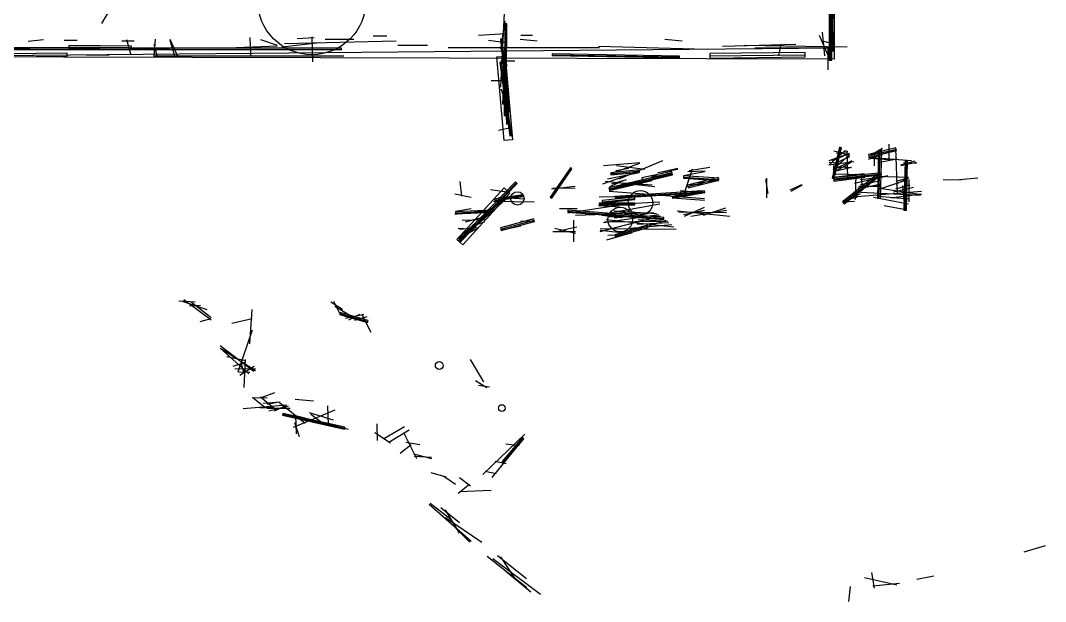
# Model space of a CAD drawing. Header units: metres. Extents: x 1 to 69.1, y -49.3 to -2.
# Drawn here: x 50.47 to 68.81, y -49.29 to -38.9 of the extents above; entities that cross this region are included whole.
import ezdxf

# ---------------------------------------------------------------- set-up
doc = ezdxf.new("R2010")
doc.units = ezdxf.units.M
for name, color, linetype in [('Circles', 1, 'Continuous'), ('Lines', 7, 'Continuous'), ('Rectangles', 5, 'Continuous'), ('Walls', 2, 'Continuous')]:
    doc.layers.add(name, color=color, linetype=linetype)

msp = doc.modelspace()

# ---------------------------------------------------------------- linework, layer by layer
at = {"layer": 'Circles'}
for centre, radius in [((55.68, -38.54), 0.97), ((59.36, -42.08), 0.12), ((61.56, -42.16), 0.22), ((61.2, -42.46), 0.22), ((57.96, -45.07), 0.07), ((59.08, -45.83), 0.06)]:
    msp.add_circle(centre, radius, dxfattribs=at)
at = {"layer": 'Lines'}
for p, q in [((64.96, -39.61), (64.96, -37.53)), ((64.98, -39.25), (64.99, -37.74)), ((59.06, -40.09), (59.14, -38.52)), ((51.92, -38.95), (52.06, -38.72)), ((59.06, -39.41), (59.14, -38.91)), ((59.14, -40.6), (59.15, -38.96)), ((50.6, -39.27), (50.88, -39.24)), ((51.25, -39.25), (51.48, -39.25)), ((52.36, -39.24), (52.44, -39.51)), ((52.86, -39.55), (52.88, -39.23)), ((53.14, -39.23), (53.28, -39.55)), ((53.14, -39.25), (53.23, -39.55)), ((54.57, -39.2), (54.58, -39.52)), ((54.76, -39.24), (55.06, -39.34)), ((55.42, -39.22), (55.72, -39.2)), ((55.68, -39.19), (55.69, -39.64)), ((55.92, -39.23), (56.43, -39.23)), ((56.78, -39.17), (57.02, -39.17)), ((58.66, -39.16), (59.15, -39.13)), ((58.84, -39.25), (59.15, -39.29)), ((59.07, -39.23), (59.2, -40.53)), ((59.41, -39.23), (59.71, -39.26)), ((59.42, -39.16), (59.63, -39.16)), ((62, -39.23), (62.31, -39.26)), ((64.76, -39.16), (64.95, -39.6)), ((64.86, -39.53), (64.82, -39.11)), ((65.01, -39.45), (65.01, -39.11)), ((48.09, -39.54), (65.04, -39.39)), ((48.6, -39.4), (56.21, -39.41)), ((50.19, -39.38), (50.64, -39.38)), ((51.33, -39.37), (52.45, -39.38)), ((52.28, -39.26), (52.5, -39.26)), ((52.85, -39.32), (52.91, -39.55)), ((54.33, -39.38), (55.06, -39.35)), ((55.14, -39.37), (55.82, -39.29)), ((55.19, -39.31), (57.19, -39.26)), ((57.22, -39.34), (57.75, -39.34)), ((58.12, -39.38), (60.83, -39.38)), ((60.81, -39.36), (62.74, -39.41)), ((63.03, -39.36), (64.34, -39.32)), ((63.42, -39.34), (65.26, -39.37)), ((63.61, -39.39), (65.04, -39.38)), ((64.04, -39.53), (64.08, -39.32)), ((64.82, -39.26), (65.04, -39.32)), ((64.92, -39.78), (64.92, -39.39)), ((48.53, -39.54), (51.3, -39.51)), ((51.64, -39.51), (52.05, -39.51)), ((52.85, -39.53), (56.25, -39.53)), ((59.06, -39.62), (59.31, -39.62)), ((59.98, -39.51), (62.26, -39.55)), ((62.8, -39.53), (64.51, -39.51)), ((59.24, -40.96), (59.06, -39.65)), ((59.11, -40.39), (59.15, -39.68)), ((58.89, -39.97), (59.14, -39.97)), ((59.06, -40.12), (59.2, -40.48)), ((59.16, -40.16), (59.18, -40.75)), ((59.02, -40.86), (59.24, -40.81)), ((64.94, -41.48), (65.23, -41.22)), ((64.94, -41.4), (65.3, -41.27)), ((65.01, -41.72), (65.14, -41.17)), ((65.02, -41.23), (65.31, -41.3)), ((65.07, -41.27), (65.27, -41.24)), ((65.27, -41.73), (65.26, -41.23)), ((65.64, -41.38), (66.09, -41.22)), ((65.65, -41.32), (66.14, -41.2)), ((65.68, -41.31), (65.89, -41.18)), ((65.7, -41.29), (66.14, -41.21)), ((65.75, -41.5), (65.75, -41.27)), ((65.83, -42.08), (65.85, -41.22)), ((66.01, -41.39), (66.01, -41.11)), ((66.16, -42), (66.13, -41.19)), ((60.9, -41.49), (61.55, -41.44)), ((61.05, -41.63), (61.55, -41.45)), ((61.18, -41.73), (61.96, -41.4)), ((64.93, -41.48), (65.38, -41.42)), ((64.94, -41.43), (65.15, -41.45)), ((64.99, -41.41), (65.29, -41.28)), ((65.01, -41.57), (65.35, -41.4)), ((65.01, -41.62), (65.33, -41.43)), ((65.02, -41.55), (65.3, -41.3)), ((65.09, -41.43), (65.31, -41.33)), ((65.64, -41.34), (66.41, -41.4)), ((65.69, -41.36), (66.08, -41.39)), ((65.81, -41.44), (66.15, -41.37)), ((66.22, -41.48), (66.48, -41.41)), ((66.22, -41.49), (66.5, -41.43)), ((66.27, -41.44), (66.5, -41.45)), ((66.3, -42.29), (66.32, -41.41)), ((59.96, -42.07), (60.32, -41.54)), ((60.89, -41.82), (61.55, -41.59)), ((60.97, -41.73), (61.54, -41.62)), ((61, -41.91), (62.13, -41.64)), ((61.03, -41.64), (61.54, -41.59)), ((61.12, -41.58), (61.35, -41.54)), ((61.13, -41.49), (61.64, -41.56)), ((61.59, -41.74), (62.13, -41.63)), ((61.87, -41.62), (62.23, -41.56)), ((61.91, -41.61), (62.23, -41.54)), ((62.33, -41.67), (62.71, -41.6)), ((62.35, -41.98), (62.49, -41.55)), ((62.41, -41.6), (62.72, -41.59)), ((62.43, -41.58), (62.8, -41.52)), ((65.01, -41.51), (65.34, -41.53)), ((65.01, -41.54), (65.26, -41.51)), ((65.01, -41.6), (65.34, -41.52)), ((65.01, -41.64), (65.54, -41.65)), ((65.02, -41.7), (65.02, -41.49)), ((65.02, -41.73), (65.87, -41.64)), ((65.19, -42.16), (65.85, -41.64)), ((65.41, -42.1), (65.42, -41.64)), ((58.32, -42.85), (59.34, -41.8)), ((58.33, -41.78), (58.36, -42.04)), ((60.93, -41.77), (61.82, -41.87)), ((61, -41.94), (61.77, -41.76)), ((61.01, -41.88), (62.08, -41.67)), ((61.01, -41.87), (61.26, -41.76)), ((61.05, -41.82), (61.31, -41.74)), ((61.27, -41.8), (61.77, -41.84)), ((61.75, -41.68), (62.11, -41.65)), ((62.33, -41.7), (62.96, -41.74)), ((62.41, -41.87), (62.96, -41.73)), ((62.43, -41.84), (62.69, -41.82)), ((62.51, -41.81), (62.95, -41.76)), ((63.8, -41.74), (63.84, -41.99)), ((63.82, -42.07), (63.82, -41.72)), ((65.02, -41.74), (65.57, -41.67)), ((65.39, -41.81), (65.99, -41.67)), ((65.5, -41.74), (65.99, -41.68)), ((65.5, -41.83), (65.86, -41.76)), ((65.53, -41.95), (65.52, -41.65)), ((65.54, -41.89), (65.86, -41.82)), ((65.8, -41.68), (66.36, -41.7)), ((65.81, -41.92), (66.33, -41.75)), ((66.14, -41.77), (66.35, -41.71)), ((66.14, -41.82), (66.36, -41.72)), ((66.37, -42.14), (66.37, -41.74)), ((66.98, -41.74), (67.3, -41.75)), ((67.27, -41.74), (67.6, -41.71)), ((58.24, -42), (58.53, -42.06)), ((58.88, -41.92), (59.17, -41.96)), ((59.97, -41.91), (60.39, -41.86)), ((59.99, -41.89), (60.39, -41.9)), ((61, -41.95), (62.71, -42.08)), ((61.11, -42.06), (62.66, -41.96)), ((62.13, -42.06), (62.71, -41.96)), ((62.27, -41.94), (62.71, -41.98)), ((64.24, -41.93), (64.45, -41.83)), ((64.26, -41.95), (64.46, -41.84)), ((65.25, -42.12), (65.5, -41.99)), ((65.29, -42.06), (66.59, -41.95)), ((65.38, -41.96), (66.57, -42.02)), ((65.45, -41.89), (65.87, -41.84)), ((65.47, -41.86), (65.87, -41.86)), ((65.81, -41.89), (66.59, -42.01)), ((66.05, -42.07), (66.59, -42)), ((66.09, -41.96), (66.45, -41.88)), ((66.13, -41.91), (66.39, -41.84)), ((66.25, -41.85), (66.29, -42.29)), ((58.32, -42.81), (59.12, -42.09)), ((58.93, -42.13), (59.66, -42.14)), ((58.95, -42.11), (59.45, -42.03)), ((59.02, -42.06), (59.49, -42.09)), ((60.82, -42.05), (61.84, -42.03)), ((60.82, -42.2), (61.91, -42.14)), ((60.82, -42.18), (61.46, -42.18)), ((60.88, -42.14), (61.46, -42.08)), ((60.88, -42.36), (61.91, -42.18)), ((62.13, -42.07), (62.71, -42.11)), ((65.18, -42.14), (65.39, -42.13)), ((65.19, -42.12), (65.44, -42.06)), ((65.73, -42.06), (66.36, -42.18)), ((65.82, -42.04), (66.36, -42.09)), ((58.24, -42.36), (58.94, -42.28)), ((58.25, -42.31), (58.53, -42.26)), ((58.25, -42.34), (58.92, -42.31)), ((60.11, -42.26), (60.43, -42.26)), ((60.26, -42.34), (61.16, -42.2)), ((60.26, -42.31), (61.98, -42.44)), ((60.4, -42.38), (61.8, -42.33)), ((60.81, -42.21), (61.19, -42.23)), ((60.88, -42.37), (61.36, -42.32)), ((60.9, -42.51), (61.89, -42.37)), ((61.09, -42.3), (61.85, -42.35)), ((61.09, -42.43), (61.7, -42.35)), ((62.22, -42.3), (63.16, -42.4)), ((62.25, -42.32), (63.1, -42.33)), ((62.33, -42.37), (62.71, -42.29)), ((62.35, -42.4), (62.71, -42.24)), ((62.46, -42.4), (63.1, -42.29)), ((62.69, -42.38), (63.09, -42.25)), ((65.92, -42.21), (66.31, -42.28)), ((58.37, -42.47), (58.79, -42.46)), ((58.43, -42.5), (58.87, -42.38)), ((58.56, -42.57), (58.77, -42.5)), ((59.06, -42.63), (59.66, -42.47)), ((59.42, -42.48), (59.65, -42.49)), ((60.37, -42.86), (60.37, -42.47)), ((60.84, -42.67), (61.92, -42.39)), ((60.87, -42.38), (61.24, -42.42)), ((60.92, -42.5), (62.02, -42.49)), ((60.95, -42.46), (62.16, -42.59)), ((60.98, -42.41), (61.9, -42.39)), ((61.38, -42.61), (62.12, -42.55)), ((61.5, -42.54), (62.07, -42.51)), ((61.52, -42.46), (62.05, -42.49)), ((61.66, -42.59), (62.02, -42.47)), ((58.3, -42.61), (58.58, -42.63)), ((58.32, -42.63), (58.66, -42.6)), ((58.33, -42.78), (58.64, -42.62)), ((59.06, -42.65), (59.42, -42.57)), ((59.99, -42.67), (60.4, -42.67)), ((60.03, -42.61), (60.4, -42.7)), ((60.1, -42.66), (60.42, -42.59)), ((60.84, -42.62), (62.2, -42.63)), ((60.84, -42.65), (61.38, -42.71)), ((60.96, -42.82), (61.41, -42.69)), ((60.98, -42.74), (61.23, -42.73)), ((61.11, -42.75), (61.69, -42.58)), ((53.3, -43.91), (53.59, -43.93)), ((53.36, -43.92), (53.8, -44.07)), ((53.39, -43.89), (53.88, -44.25)), ((53.49, -44), (53.69, -43.99)), ((53.52, -43.93), (53.88, -44.21)), ((56.02, -43.93), (56.23, -44.06)), ((56.07, -43.92), (56.17, -44.12)), ((56.09, -44.01), (56.45, -44.22)), ((54.57, -44.68), (54.61, -44.07)), ((56.18, -44.14), (56.68, -44.28)), ((56.28, -44.22), (56.61, -44.15)), ((56.34, -44.25), (56.54, -44.15)), ((56.45, -44.26), (56.67, -44.19)), ((56.74, -44.48), (56.58, -44.16)), ((53.68, -44.28), (53.88, -44.23)), ((54.25, -44.31), (54.61, -44.23)), ((54.36, -45.18), (54.62, -44.43)), ((54.04, -44.71), (54.64, -45.17)), ((54.04, -44.76), (54.55, -45.22)), ((54.06, -44.77), (54.67, -45.16)), ((54.16, -44.91), (54.5, -44.98)), ((54.27, -45.08), (54.49, -45.01)), ((54.3, -45.13), (54.67, -45.12)), ((54.39, -45.24), (54.65, -45.08)), ((54.41, -45.01), (54.46, -45.21)), ((54.47, -45.46), (54.49, -44.96)), ((58.76, -45.36), (58.52, -44.96)), ((54.37, -45.18), (54.57, -45.19)), ((58.61, -45.34), (58.81, -45.46)), ((58.66, -45.42), (58.86, -45.45)), ((54.61, -45.64), (54.88, -45.65)), ((54.63, -45.65), (54.83, -45.81)), ((54.76, -45.65), (55.02, -45.55)), ((54.76, -45.63), (55.04, -45.86)), ((55.38, -45.67), (55.71, -45.7)), ((54.45, -45.84), (55.23, -45.77)), ((54.75, -45.82), (55, -45.82)), ((54.81, -45.74), (55.11, -45.72)), ((54.88, -45.76), (55.09, -45.72)), ((54.88, -45.83), (55.29, -45.83)), ((54.91, -45.88), (55.26, -45.79)), ((55.01, -45.88), (55.21, -45.79)), ((55.1, -45.73), (55.56, -46.1)), ((55.35, -46.17), (56.1, -45.86)), ((55.96, -45.79), (55.97, -46.13)), ((55.16, -45.94), (56.27, -46.19)), ((55.34, -45.95), (56.33, -46.21)), ((55.39, -45.97), (55.4, -46.29)), ((55.63, -45.91), (56.06, -46.04)), ((55.66, -45.94), (55.9, -46.12)), ((55.37, -46.09), (55.45, -46.34)), ((56.84, -46.11), (56.85, -46.41)), ((56.98, -46.37), (57.34, -46.16)), ((57.06, -46.44), (57.42, -46.22)), ((56.81, -46.27), (57.09, -46.45)), ((57.32, -46.27), (57.55, -46.73)), ((58.74, -47.02), (59.49, -46.3)), ((58.91, -47.07), (59.47, -46.38)), ((59.1, -46.8), (59.46, -46.37)), ((57.26, -46.64), (57.46, -46.48)), ((57.36, -46.44), (57.61, -46.48)), ((59.15, -46.47), (59.39, -46.5)), ((57.5, -46.65), (57.82, -46.73)), ((57.51, -46.69), (57.82, -46.71)), ((58.78, -46.96), (58.98, -47)), ((58.96, -46.78), (59.16, -46.82)), ((57.81, -46.98), (58.08, -47.06)), ((58.04, -47.05), (58.25, -47.19)), ((58.32, -47.07), (58.52, -47.22)), ((58.3, -47.35), (58.5, -47.19)), ((58.32, -47.32), (58.89, -47.3)), ((57.78, -47.55), (58.53, -48.21)), ((57.8, -47.53), (58.17, -47.82)), ((57.99, -47.61), (58.32, -47.88)), ((58.32, -48.07), (58.07, -47.65)), ((58.07, -47.79), (58.72, -48.23)), ((58.24, -47.96), (58.51, -48.23)), ((68.43, -48.4), (68.81, -48.29)), ((58.82, -48.48), (59.53, -49.04)), ((58.92, -48.52), (59.77, -49.16)), ((59, -48.47), (59.52, -48.88)), ((59.31, -48.87), (59.06, -48.49)), ((59.15, -48.75), (59.6, -49.12)), ((65.75, -49.05), (65.7, -48.77)), ((65.57, -48.86), (66.15, -48.99)), ((65.72, -49.01), (66.2, -48.96)), ((66.51, -48.89), (66.81, -48.83)), ((65.29, -49.29), (65.32, -49.02))]:
    msp.add_line(p, q, dxfattribs=at)
at = {"layer": 'Rectangles'}
for points in [[(65.028, -39.588), (7.558, -39.442), (7.632, -10.232), (65.102, -10.378)], [(59.121, -41.044), (58.99, -39.549), (59.139, -39.536), (59.27, -41.031)], [(58.38, -42.909), (58.277, -42.814), (59.12, -41.891), (59.223, -41.986)]]:
    msp.add_lwpolyline(points, close=True, dxfattribs=at)
at = {"layer": 'Walls'}
for points in [[(64.984, -39.61), (64.984, -37.53), (64.936, -37.53), (64.936, -39.61)], [(65.006, -39.25), (65.016, -37.74), (64.964, -37.74), (64.954, -39.25)], [(59.157, -40.6), (59.167, -38.96), (59.133, -38.96), (59.123, -40.6)], [(59.055, -39.232), (59.185, -40.532), (59.215, -40.528), (59.085, -39.228)], [(48.6, -39.416), (56.21, -39.426), (56.21, -39.394), (48.6, -39.384)], [(51.33, -39.393), (52.45, -39.403), (52.45, -39.357), (51.33, -39.347)], [(48.53, -39.565), (51.3, -39.535), (51.3, -39.485), (48.53, -39.515)], [(59.98, -39.526), (62.26, -39.566), (62.26, -39.534), (59.98, -39.494)], [(62.8, -39.571), (64.51, -39.551), (64.51, -39.469), (62.8, -39.489)], [(59.256, -40.958), (59.076, -39.648), (59.044, -39.652), (59.224, -40.962)], [(59.13, -40.391), (59.17, -39.681), (59.13, -39.679), (59.09, -40.389)], [(59.141, -40.161), (59.161, -40.751), (59.199, -40.749), (59.179, -40.159)], [(65.027, -41.724), (65.157, -41.174), (65.123, -41.166), (64.993, -41.716)], [(65.656, -41.343), (66.146, -41.223), (66.134, -41.177), (65.644, -41.297)], [(65.858, -42.081), (65.878, -41.221), (65.822, -41.219), (65.802, -42.079)], [(66.323, -42.291), (66.343, -41.411), (66.297, -41.409), (66.277, -42.289)], [(59.973, -42.079), (60.333, -41.549), (60.307, -41.531), (59.947, -42.061)], [(61.004, -41.926), (62.134, -41.656), (62.126, -41.624), (60.996, -41.894)], [(61.032, -41.659), (61.542, -41.609), (61.538, -41.571), (61.028, -41.621)], [(61.596, -41.768), (62.136, -41.658), (62.124, -41.602), (61.584, -41.712)], [(65.024, -41.771), (65.574, -41.701), (65.566, -41.639), (65.016, -41.709)], [(65.022, -41.749), (65.872, -41.659), (65.868, -41.621), (65.018, -41.711)], [(65.205, -42.179), (65.865, -41.659), (65.835, -41.621), (65.175, -42.141)], [(58.336, -42.865), (59.356, -41.815), (59.324, -41.785), (58.304, -42.835)], [(62.329, -41.721), (62.959, -41.761), (62.961, -41.719), (62.331, -41.679)], [(62.416, -41.894), (62.966, -41.754), (62.954, -41.706), (62.404, -41.846)], [(61.111, -42.076), (62.661, -41.976), (62.659, -41.944), (61.109, -42.044)], [(62.133, -42.076), (62.713, -41.976), (62.707, -41.944), (62.127, -42.044)], [(58.337, -42.829), (59.137, -42.109), (59.103, -42.071), (58.303, -42.791)], [(58.953, -42.126), (59.453, -42.046), (59.447, -42.014), (58.947, -42.094)], [(60.82, -42.196), (61.46, -42.196), (61.46, -42.164), (60.82, -42.164)], [(60.882, -42.16), (61.462, -42.1), (61.458, -42.06), (60.878, -42.12)], [(58.251, -42.357), (58.921, -42.327), (58.919, -42.293), (58.249, -42.323)], [(60.259, -42.327), (61.979, -42.457), (61.981, -42.423), (60.261, -42.293)], [(59.066, -42.654), (59.666, -42.494), (59.654, -42.446), (59.054, -42.606)], [(61.116, -42.77), (61.696, -42.6), (61.684, -42.56), (61.104, -42.73)], [(56.175, -44.158), (56.675, -44.298), (56.685, -44.262), (56.185, -44.122)], [(55.157, -45.955), (56.267, -46.205), (56.273, -46.175), (55.163, -45.925)], [(59.113, -46.811), (59.473, -46.381), (59.447, -46.359), (59.087, -46.789)]]:
    msp.add_lwpolyline(points, close=True, dxfattribs=at)

doc.saveas('drawing.dxf')
